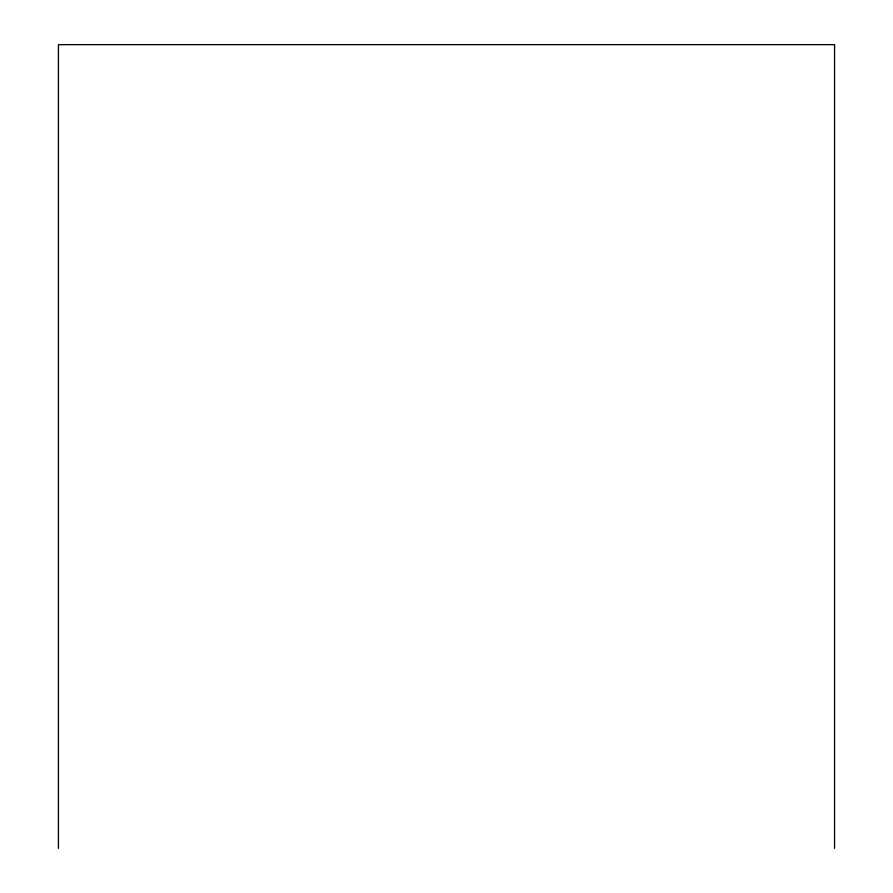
<?xml version="1.0" encoding="UTF-8"?>
<svg xmlns="http://www.w3.org/2000/svg" width="893" height="893" viewBox="0 0 893 893"><rect width="100%" height="100%" fill="white"/><g stroke="black" fill="none" stroke-linecap="round" stroke-linejoin="round"><path stroke-width="1.34" d="M834.564 848.35L834.564 44.65L58.436 44.65L58.436 848.35"/></g></svg>
